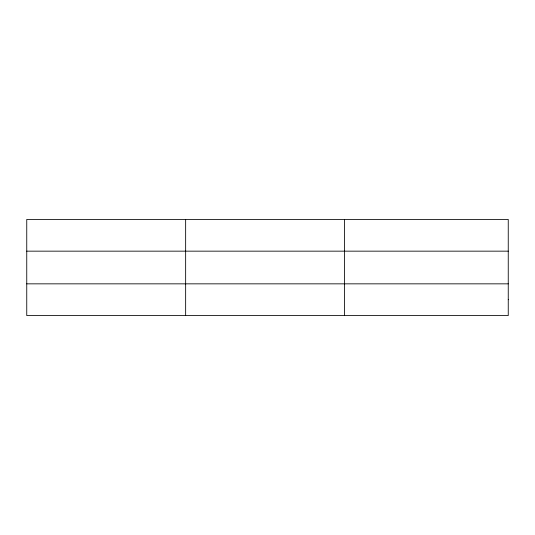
<?xml version="1.0" encoding="UTF-8"?>
<svg xmlns="http://www.w3.org/2000/svg" width="535" height="535" viewBox="0 0 535 535"><rect width="100%" height="100%" fill="white"/><g stroke="black" fill="none" stroke-linecap="round" stroke-linejoin="round"><path stroke-width="0.8" d="M185.645 219.43L185.645 315.57M344.54 219.43L344.54 315.57M26.75 251.156L508.25 251.156M26.75 283.844L508.25 283.844M508.25 299.707L508.25 315.57L26.75 315.57L26.75 219.43L508.25 219.43L508.25 299.707"/></g></svg>
